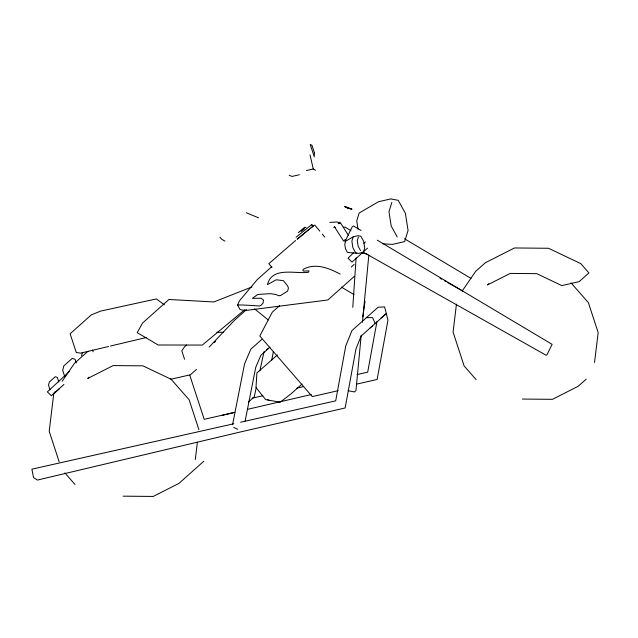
<?xml version="1.0" encoding="UTF-8"?>
<svg xmlns="http://www.w3.org/2000/svg" width="638" height="638" viewBox="0 0 638 638"><rect width="100%" height="100%" fill="white"/><g stroke="black" fill="none" stroke-linecap="round" stroke-linejoin="round"><path stroke-width="0.96" d="M352.79 307.333L356.1 257.824M361.22 335.173L355.948 390.608L354.441 391.955L348.141 390.695M362.44 322.302L368.836 254.985M195.292 459.535L197.389 442.198M456.449 304.159L453.076 332.119L464.145 365.989L476.155 379.634M594.552 362.424L598.165 332.565L588.364 302.587L570.97 282.825M362.775 316.871L365.024 301.256M376.938 321.616L367.687 372.177L357.009 374.578M232.551 424.733L244.553 363.907L250.83 349.201L261.763 339.448M245.151 420.96L255.734 367.352L260.918 355.206L269.962 347.136M271.66 360.31L273.375 351.594M256.316 387.25L254.227 396.876L248.477 402.004M259.865 370.893L264.044 351.65M81.584 355.733L82.342 352.599M353.197 236.802L351.865 241.124L352.902 247.767L355.701 252.847L358.62 253.382L363.373 252.289L364.705 247.967L363.668 241.316L360.869 236.243L357.95 235.709L353.197 236.802L345.684 241.196L344.759 244.218L345.477 248.876L347.439 252.425L356.786 253.262M358.397 237.057L357.28 240.678L358.149 246.244L360.486 250.495M391.836 202.406L388.973 211.72L391.198 226.043L397.227 236.977M354.202 276.461L327.852 299.972L244.928 310.578L240.032 309.518L237.575 304.948L239.609 300.665L257.162 279.707L271.796 266.644M344.855 241.826L352.072 227.128L353.412 225.94L361.084 230.509M54.892 391.899L53.775 393.526L49.206 431.312L59.19 461.848M62.141 381.301L74.407 363.373L87.98 351.259M462.175 291.032L475.573 271.453L485.335 262.744L514.443 247.967L548.489 248.27L580.716 263.582L588.93 272.92L579.168 281.629L561.847 285.601L536.71 273.654L510.161 273.423L487.448 284.947L488.844 283.703M298.241 232.718L304.382 227.503M311.376 224.951L311.767 224.512L313.234 226.275L311.017 227.782M209.168 347.096L234.242 320.523L246.459 309.621M338.196 223.794L339.982 222.144M345.373 239.386L343.587 241.028L334.248 226.442M351.259 267.091L354.122 264.451M69.279 371.571L47.356 391.884L51.367 395.743L63.944 384.411M353.683 252.584L348.045 258.231L352.048 262.098L367.496 248.158M363.987 243.293L365.454 241.961M53.241 394.244L59.286 388.853M89.168 377.186L87.709 378.486L113.141 365.582L142.88 365.837L171.032 379.219L190.435 374.769L196.496 369.362M296.048 237.272L311.767 224.512M297.515 239.035L309.31 229.114M186.623 344.999L184.462 346.92L181.806 350.82L184.565 359.266M214.201 342.606L215.636 341.322M279.611 305.65L272.33 312.141L259.794 336.003L312.301 396.589L338.164 390.663M203.793 461.234L178.991 483.365L153.232 496.436L123.102 496.173M301.989 384.076L291.135 393.758L280.194 402.203L265.631 399.603L255.99 387.481L256.915 372.927L277.347 354.983M586.186 379.171L578.251 386.245L552.484 399.324L522.362 399.061M295.601 240.502L268.837 263.677L271.963 267.434M297.085 239.218L314.04 225.326L314.821 225.126L319.813 231.139M301.064 231.514L304.549 228.635M244.968 309.542L202.318 345.062L158.176 344.999L137.194 332.613L142.601 322.988L168.95 299.477L213.889 301.957L251.906 286.956M381.085 317.939L386.365 313.529L384.547 306.91L378.143 307.213L351.913 330.62L345.748 345.948L335.7 400.847L240.582 422.236M266.397 349.975L268.526 348.228M370.08 327.908L372.329 326.058M304.908 227.104L306.033 227.758M108.548 346.49L80.611 353.133L76.249 352.479L70.132 333.762L91.29 314.885L100.621 311.097L156.39 298.927L164.381 304.836M110.478 346.035L146.134 337.558M222.287 415.322L234.872 412.339L204.192 419.31L189.773 375.216M247.448 409.357L311.32 394.523M299.35 174.732L292.044 176.439L289.261 175.306M306.392 170.569L313.266 168.974L315.539 170.25M356.801 384.1L377.13 379.443L387.928 320.38L386.365 313.529L361.14 336.043L355.964 348.898L345.158 407.961L239.681 432.141L37.411 480.071L33.535 477.575L31.9 469.177L233.787 423.768M252.201 398.136L262.88 395.735M296.845 388.103L303.64 386.572M329.806 222.375L337.438 221.984L340.182 223.515L339.089 222.965M333.69 227.415L335.62 227.375M343.34 227.192L345.27 227.152L350.988 230.749M366.451 317.652L372.568 317.596L375.176 323.522M216.808 332.278L223.723 332.326M382.617 243.78L392.41 244.402L404.644 241.595L408.073 230.47L405.409 213.363L398.216 200.308L390.703 198.936L378.462 201.744L359.138 213.052L356.738 220.836L358.03 229.122M237.575 304.948C244.896 304.932 252.13 305.522 259.491 306.041L261.133 305.219L263.111 303.034L263.486 300.107L261.109 298.225L252.353 298.353L257.776 294.485L270.177 293.647L275.608 294.429L278.591 295.689L280.481 295.593L287.634 291.08L288.448 288.033L287.579 285.848L283.424 280.672L276.238 279.779L267.442 284.628C272.091 266.134 295.338 274.276 308.609 272.219L308.936 270.831L303.56 271.134L302.795 270.241L303.265 269.364C315.196 262.585 329.064 268.127 340.11 274.101M362.057 252.999L366.93 253.972M347.367 208.211L352.001 209.144L344.775 206.553L346.721 207.797M344.775 206.553L350.549 208.817M246.364 212.781L258.526 217.813M267.386 399.587L269.778 400.72M233.763 427.42L237.743 429.302M440.053 278.232L441.783 279.213M444.391 280.68L446.121 281.653M447.86 282.634L462.614 290.944M363.078 252.098L546.2 355.294L547.125 354.481L552.109 344.337L377.289 240.167M224.935 241.116L221.657 239.234L219.919 237.169M404.516 238.764L471.035 278.399M341.41 287.084L354.058 294.676M254.57 308.856L268.239 319.965M170.418 378.478L189.103 399.707L198.904 429.677M64.813 472.894L75.061 484.537M322.31 234.146L324.814 237.153M340.509 222.965L348.444 235.342M92.534 349.951L93.14 351.793M76.281 362.934L75.101 359.33L72.277 358.381L63.768 365.965L62.699 370.391L64.765 376.707M58.832 382.01L57.324 377.385L55.315 376.707L49.278 382.098L48.512 385.24L50.027 389.866M310.036 154.843L313.266 168.974M314.414 152.761L314.279 156.86L310.22 144.443L311.982 145.32L314.414 152.761"/></g></svg>
